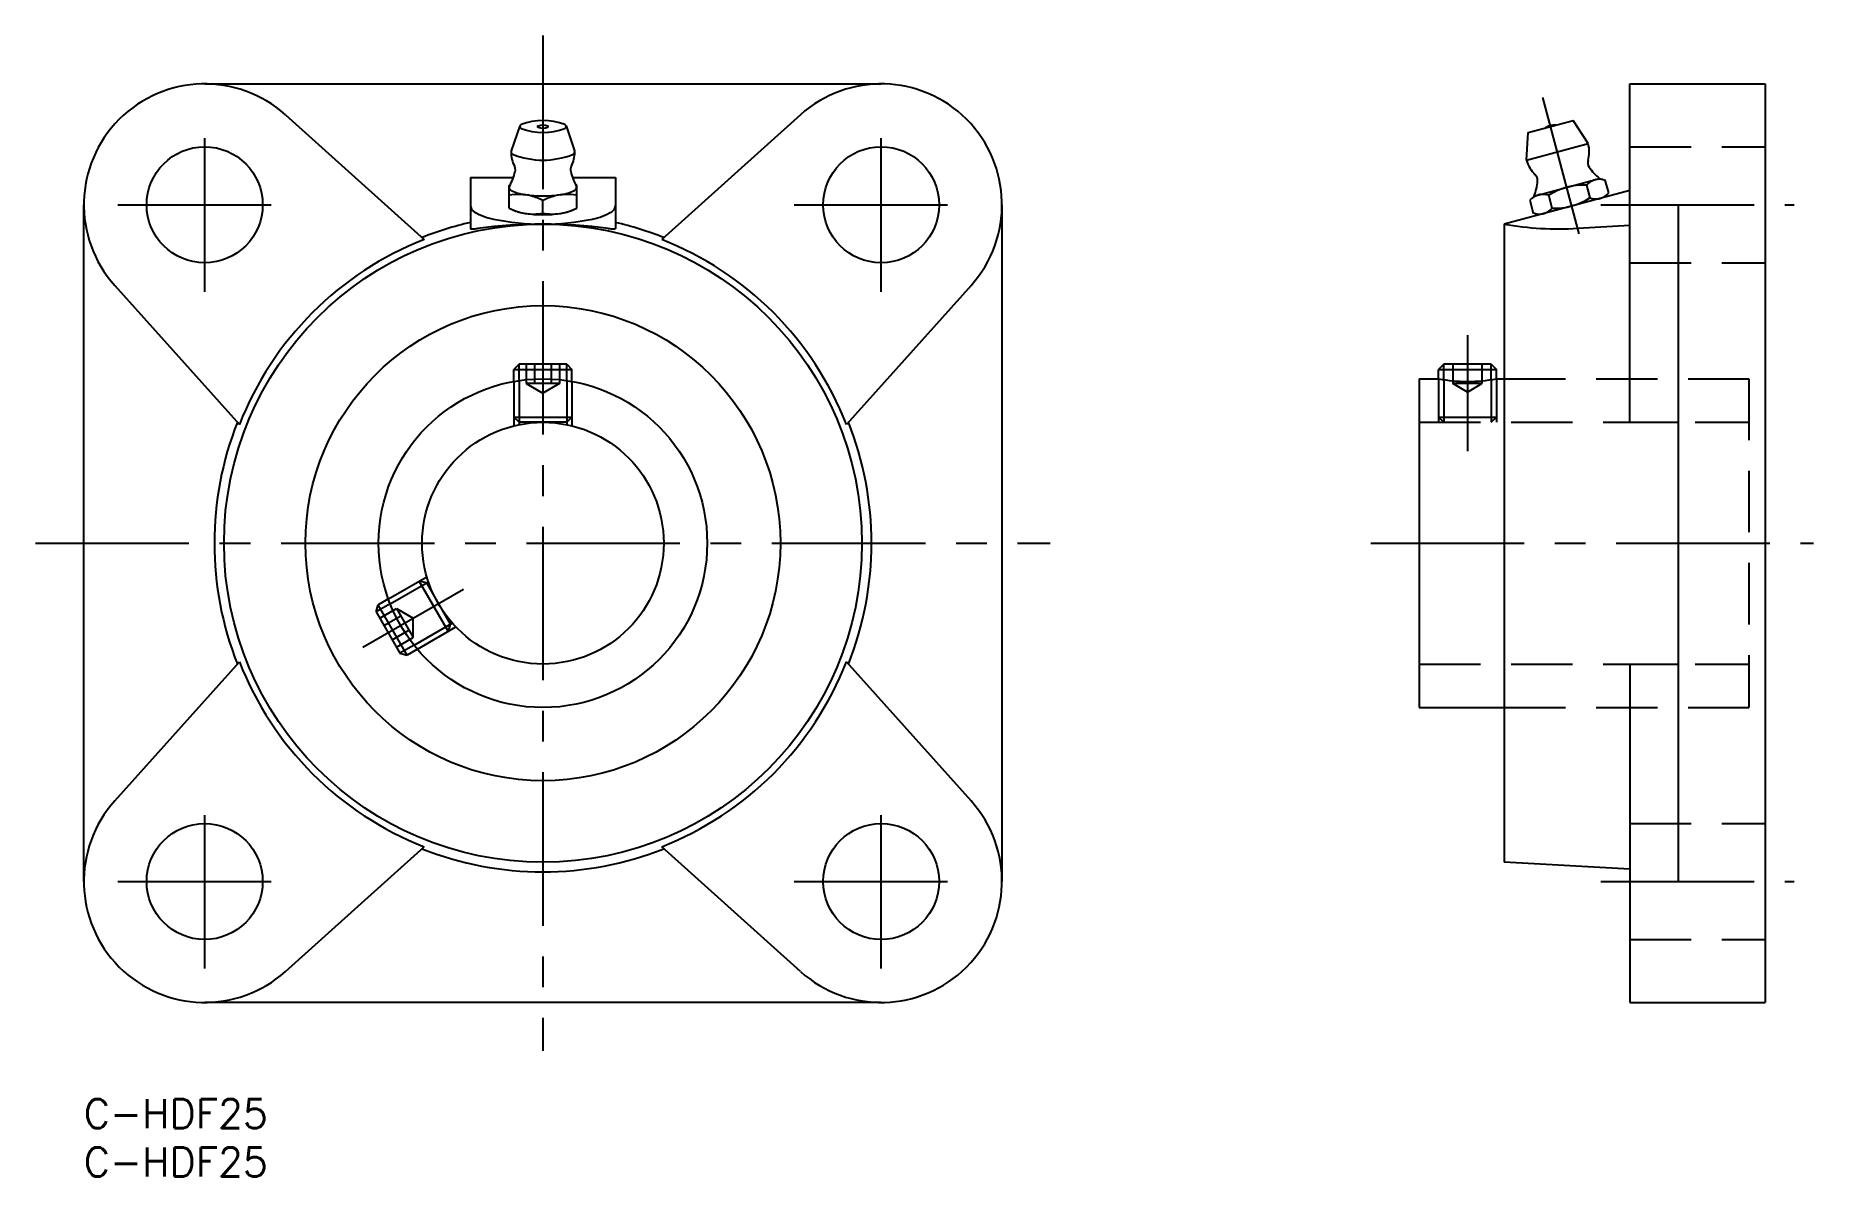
# Model space of a CAD drawing. Extents: x -5 to 179, y -8 to 110.
import ezdxf

# ---------------------------------------------------------------- set-up
doc = ezdxf.new("R2010")
doc.units = 0
doc.header["$LTSCALE"] = 0.5
doc.linetypes.add('CENTER', pattern=[50.8, 31.75, -6.35, 6.35, -6.35])
doc.linetypes.add('DASHED', pattern=[19.05, 12.7, -6.35])
for name, color, linetype in [('MSM_CENTER', 1, 'CENTER'), ('MSM_CONTINUOUS', 7, 'CONTINUOUS'), ('MSM_DASHED', 4, 'DASHED'), ('MSM_NARROW', 5, 'CONTINUOUS'), ('MSM_PART_NUMBER', 7, 'CONTINUOUS')]:
    doc.layers.add(name, color=color, linetype=linetype)
doc.styles.get("Standard").update_dxf_attribs({"font": 'txt.shx', "height": 3, "bigfont": 'bigfont.shx'})

# ---------------------------------------------------------------- blocks, each defined once
blk = doc.blocks.new('*U19')
at = {"layer": 'MSM_PART_NUMBER'}
blk.add_text('C-HDF25', height=3, dxfattribs=at).set_placement((0, -3))
blk = doc.blocks.new('*U20')
at = {"layer": 'MSM_PART_NUMBER'}
blk.add_text('C-HDF25', height=3, dxfattribs=at).set_placement((0, -8))

msp = doc.modelspace()

# ---------------------------------------------------------------- linework, layer by layer
at = {"layer": 'MSM_CENTER'}
for p, q in [((47.5, 110), (47.5, 5)), ((154.74, 89.48), (150.97, 103.58)), ((12.5, 83.5), (12.5, 101.5)), ((82.5, 83.5), (82.5, 101.5)), ((3.5, 92.5), (21.5, 92.5)), ((73.5, 92.5), (91.5, 92.5)), ((156.97, 92.5), (176.97, 92.5)), ((143.17, 79), (143.17, 67)), ((-5, 57.5), (100, 57.5)), ((133.17, 57.5), (178.97, 57.5)), ((28.88, 46.75), (39.27, 52.75)), ((12.5, 13.5), (12.5, 31.5)), ((82.5, 13.5), (82.5, 31.5)), ((3.5, 22.5), (21.5, 22.5)), ((73.5, 22.5), (91.5, 22.5)), ((156.97, 22.5), (176.97, 22.5))]:
    msp.add_line(p, q, dxfattribs=at)
at = {"layer": 'MSM_CONTINUOUS'}
for p, q in [((12.5, 105), (82.5, 105)), ((159.97, 105), (173.97, 105)), ((159.97, 70.02), (159.97, 105)), ((173.97, 105), (173.97, 10)), ((20.85, 101.8), (35.21, 88.9)), ((74.15, 101.8), (59.79, 88.9)), ((149.45, 99.96), (154.09, 101.21)), ((155.65, 98.83), (154.09, 101.21)), ((45.11, 100.66), (44.22, 98.08)), ((49.89, 100.66), (50.78, 98.08)), ((149.28, 97.12), (149.45, 99.96)), ((149.28, 97.12), (155.65, 98.83)), ((40, 95.32), (40, 90.06)), ((40, 95.32), (44.44, 95.32)), ((44.12, 94.59), (44, 94.53)), ((44, 92.15), (44, 94.53)), ((50.56, 95.32), (55, 95.32)), ((51, 94.53), (50.88, 94.59)), ((51, 92.15), (51, 94.53)), ((55, 95.32), (55, 90.06)), ((159.97, 93.98), (146.97, 90.5)), ((150.07, 93.4), (156.83, 95.21)), ((155.48, 94.53), (155.84, 93.2)), ((156.83, 95.21), (157.43, 95.05)), ((157.79, 93.72), (157.43, 95.05)), ((0, 22.5), (0, 92.5)), ((44, 92.15), (44.4, 91.96)), ((47.5, 91.63), (47.5, 92.96)), ((50.6, 91.96), (51, 92.15)), ((95, 92.5), (95, 22.5)), ((150.07, 93.4), (149.63, 92.96)), ((149.63, 92.96), (149.98, 91.63)), ((151.94, 92.15), (151.58, 93.48)), ((157.35, 93.28), (157.79, 93.72)), ((164.97, 92.5), (164.97, 22.5)), ((146.97, 90.5), (146.97, 24.5)), ((150.59, 91.47), (149.98, 91.63)), ((154.59, 90.07), (159.97, 90.38)), ((3.2, 84.15), (16.1, 69.79)), ((91.8, 84.15), (78.9, 69.79)), ((45.04, 76), (44.5, 75.46)), ((44.5, 74.23), (44.5, 75.46)), ((44.5, 75.46), (50.5, 75.46)), ((49.96, 76), (45.04, 76)), ((49.96, 76), (50.5, 75.46)), ((50.5, 74.23), (50.5, 75.46)), ((140.71, 76), (140.17, 75.46)), ((140.17, 74.5), (140.17, 75.46)), ((140.17, 75.46), (146.17, 75.46)), ((145.63, 76), (140.71, 76)), ((145.63, 76), (146.17, 75.46)), ((146.17, 74.5), (146.17, 75.46)), ((138.17, 74.5), (140.17, 74.5)), ((138.17, 74.5), (138.17, 40.5)), ((146.17, 74.5), (146.97, 74.5)), ((159.97, 70.02), (164.97, 70.02)), ((31.51, 51.73), (30.45, 51.12)), ((30.25, 50.38), (30.45, 51.12)), ((30.25, 50.38), (32.71, 46.12)), ((33.45, 45.92), (30.45, 51.12)), ((32.71, 46.12), (33.45, 45.92)), ((34.51, 46.54), (33.45, 45.92)), ((3.2, 30.85), (16.1, 45.21)), ((91.8, 30.85), (78.9, 45.21)), ((159.97, 44.98), (159.97, 10)), ((159.97, 44.98), (164.97, 44.98)), ((138.17, 40.5), (146.97, 40.5)), ((20.85, 13.2), (35.21, 26.1)), ((74.15, 13.2), (59.79, 26.1)), ((159.97, 23.78), (146.97, 24.5)), ((82.5, 10), (12.5, 10)), ((159.97, 10), (173.97, 10))]:
    msp.add_line(p, q, dxfattribs=at)
for centre, radius in [((12.5, 92.5), 6), ((82.5, 92.5), 6), ((47.5, 57.5), 33), ((47.5, 57.5), 24.57), ((47.5, 57.5), 17), ((47.5, 57.5), 12.5), ((12.5, 22.5), 6), ((82.5, 22.5), 6)]:
    msp.add_circle(centre, radius, dxfattribs=at)
for centre, radius, start, end in [((12.5, 92.5), 12.5, 48.0729, 221.9271), ((82.5, 92.5), 12.5, 318.0729, 131.9271), ((47.5, 94.9), 6.31, 69.0087, 110.9913), ((45.32, 100.59), 0.217, 110.9913, 249.0087), ((47.5, 106.28), 6.31, 249.0087, 290.9913), ((47, 100.59), 0.0549, 111.7239, 248.2761), ((47.5, 99.33), 1.4, 68.2761, 111.7239), ((47.5, 101.84), 1.4, 248.2761, 291.7239), ((48, 100.59), 0.0549, 291.7239, 68.2761), ((49.68, 100.59), 0.217, 290.9913, 69.0087), ((152.15, 99.15), 1.59, 84.555, 125.445), ((44.49, 97.99), 0.287, 160.8164, 248.3073), ((47.5, 97.98), 3.3, 180, 206.9649), ((47.5, 105.56), 8.44, 248.3073, 291.6927), ((47.5, 97.98), 3.3, 333.0351, 360), ((50.51, 97.99), 0.287, 291.6927, 19.1836), ((152.47, 97.98), 3.3, 344.0324, 15), ((38.8, 97.36), 6, 330.7801, 346.1981), ((43.85, 96.12), 0.8, 346.1981, 26.9649), ((51.15, 96.12), 0.8, 153.0351, 193.8019), ((56.2, 97.36), 6, 193.8019, 209.2199), ((152.47, 97.98), 3.3, 195, 225.9676), ((156.41, 96.85), 0.8, 164.0324, 214.7836), ((160.68, 99.82), 6, 214.7836, 230.1039), ((44.26, 94.3), 0.26, 151.0928, 179.0798), ((44.38, 94.31), 0.375, 179.7944, 245.2061), ((46.43, 98.76), 5.28, 245.2061, 261.5493), ((48.57, 98.76), 5.28, 278.4507, 294.7913), ((50.62, 94.31), 0.375, 294.758, 0), ((50.74, 94.3), 0.26, 0.6031, 28.9143), ((144.44, 95.46), 6, 339.8961, 355.2164), ((149.62, 95.03), 0.8, 355.2164, 45.9676), ((155.18, 87.85), 6.69, 87.412, 122.588), ((156.84, 93.36), 1.79, 79.3842, 139.3842), ((40.77, 92.44), 0.77, 180, 239.4163), ((45.04, 87.74), 5.83, 88.5516, 100.2343), ((47.13, 98.67), 7.23, 244.3292, 252.805), ((45.07, 88.95), 4.63, 75.1153, 88.5516), ((47.5, 105.96), 12.55, 261.5493, 278.4507), ((44.45, 86.61), 7.04, 64.3047, 75.1153), ((50.55, 86.61), 7.04, 104.8847, 115.6953), ((49.93, 88.95), 4.63, 91.4484, 104.8847), ((49.96, 87.74), 5.83, 79.7657, 91.4484), ((47.87, 98.67), 7.23, 287.195, 295.6708), ((54.23, 92.44), 0.77, 300.5837, 0), ((150.99, 91.79), 1.79, 70.6158, 130.6158), ((150.58, 93.32), 1.79, 259.3842, 319.3842), ((152.24, 98.84), 6.69, 267.412, 302.588), ((156.43, 94.89), 1.79, 250.6158, 310.6158), ((47.5, 57.5), 34, 102.7436, 111.6056), ((43.64, 97.31), 6.42, 239.4163, 258.5911), ((47.5, 39.98), 50.52, 82.3078, 97.6922), ((47.5, 116.41), 25.91, 258.5911, 281.4089), ((46.43, 96.83), 5.28, 247.3648, 261.5493), ((46.49, 96.58), 5.04, 252.805, 271.0768), ((47.5, 104.02), 12.55, 261.5493, 278.4507), ((46.47, 97.23), 5.69, 271.0768, 280.3817), ((48.53, 97.23), 5.69, 259.6183, 268.9232), ((48.51, 96.58), 5.04, 268.9232, 287.195), ((48.57, 96.83), 5.28, 278.4507, 292.6352), ((51.36, 97.31), 6.42, 281.4089, 300.5837), ((47.5, 57.5), 34, 68.3944, 77.2564), ((152.61, 122.88), 32.87, 260.1107, 273.4404), ((47.5, 57.5), 33.72, 111.3703, 158.6297), ((40.03, 90.07), 0.0304, 184.4353, 247.7064), ((40.15, 90.37), 0.36, 248.496, 269.9577), ((40.24, 93.71), 3.69, 268.5493, 277.6922), ((54.76, 93.71), 3.69, 262.3078, 271.4507), ((54.85, 90.37), 0.36, 270.0423, 291.504), ((54.97, 90.07), 0.0304, 292.2936, 355.5647), ((47.5, 57.5), 33.72, 21.3703, 68.6297), ((143.17, 91.23), 17, 259.8358, 280.1642), ((47.5, 57.5), 34, 158.3944, 201.6056), ((47.5, 57.5), 34, 338.3944, 21.6056), ((47.5, 57.5), 33.72, 201.3703, 248.6297), ((47.5, 57.5), 33.72, 291.3703, 338.6297), ((12.5, 22.5), 12.5, 138.0729, 311.9271), ((82.5, 22.5), 12.5, 228.0729, 41.9271), ((47.5, 57.5), 34, 248.3944, 291.6056)]:
    msp.add_arc(centre, radius, start, end, dxfattribs=at)
at = {"layer": 'MSM_DASHED'}
for p, q in [((159.97, 98.5), (173.97, 98.5)), ((159.97, 86.5), (173.97, 86.5)), ((45.77, 76), (45.77, 74)), ((46.63, 76), (46.63, 74)), ((48.37, 76), (48.37, 74)), ((49.23, 76), (49.23, 74)), ((141.67, 76), (141.67, 74)), ((143.17, 76), (143.17, 74)), ((144.67, 76), (144.67, 74)), ((44.5, 74.23), (44.5, 69.63)), ((45.04, 74.32), (45.04, 69.76)), ((49.23, 74), (45.77, 74)), ((45.77, 74), (47.5, 73)), ((49.23, 74), (47.5, 73)), ((49.96, 74.32), (49.96, 69.76)), ((50.5, 74.23), (50.5, 69.63)), ((140.17, 74.5), (140.17, 70)), ((140.71, 74.41), (140.71, 70)), ((144.67, 74), (141.67, 74)), ((143.17, 73.13), (141.67, 74)), ((143.17, 73.13), (144.67, 74)), ((145.63, 74.41), (145.63, 70)), ((146.17, 74.5), (146.17, 70)), ((146.97, 74.5), (172.27, 74.5)), ((172.27, 74.5), (172.27, 40.5)), ((45.04, 70), (44.5, 70.54)), ((44.5, 70.54), (50.5, 70.54)), ((49.96, 70), (45.04, 70)), ((49.96, 70), (50.5, 70.54)), ((138.17, 70), (172.27, 70)), ((140.17, 70.54), (146.17, 70.54)), ((140.71, 70), (140.17, 70.54)), ((145.63, 70), (146.17, 70.54)), ((31.51, 51.73), (35.49, 54.03)), ((31.7, 51.22), (35.66, 53.5)), ((37.71, 48.38), (34.71, 53.58)), ((35.45, 53.38), (34.71, 53.58)), ((35.45, 53.38), (37.9, 49.12)), ((30.61, 49.75), (32.34, 50.75)), ((31.05, 49), (32.78, 50)), ((32.34, 50.75), (34.08, 47.75)), ((32.34, 50.75), (34.08, 49.75)), ((34.08, 47.75), (34.08, 49.75)), ((31.91, 47.5), (33.64, 48.5)), ((34.16, 46.96), (38.12, 49.24)), ((34.51, 46.54), (38.49, 48.83)), ((37.9, 49.12), (37.71, 48.38)), ((32.34, 46.75), (34.08, 47.75)), ((138.17, 45), (172.27, 45)), ((146.97, 40.5), (172.27, 40.5)), ((159.97, 28.5), (173.97, 28.5)), ((159.97, 16.5), (173.97, 16.5))]:
    msp.add_line(p, q, dxfattribs=at)
at = {"layer": 'MSM_NARROW'}
for p, q in [((45.04, 74.32), (45.04, 76)), ((49.96, 74.32), (49.96, 76)), ((140.71, 74.41), (140.71, 76)), ((145.63, 74.41), (145.63, 76)), ((31.7, 51.22), (30.25, 50.38)), ((34.16, 46.96), (32.71, 46.12))]:
    msp.add_line(p, q, dxfattribs=at)

# ---------------------------------------------------------------- block references
at = {"layer": 'MSM_CONTINUOUS'}
for name in ['*U19', '*U20']:
    msp.add_blockref(name, (0, 0), dxfattribs=at)

doc.saveas('drawing.dxf')
